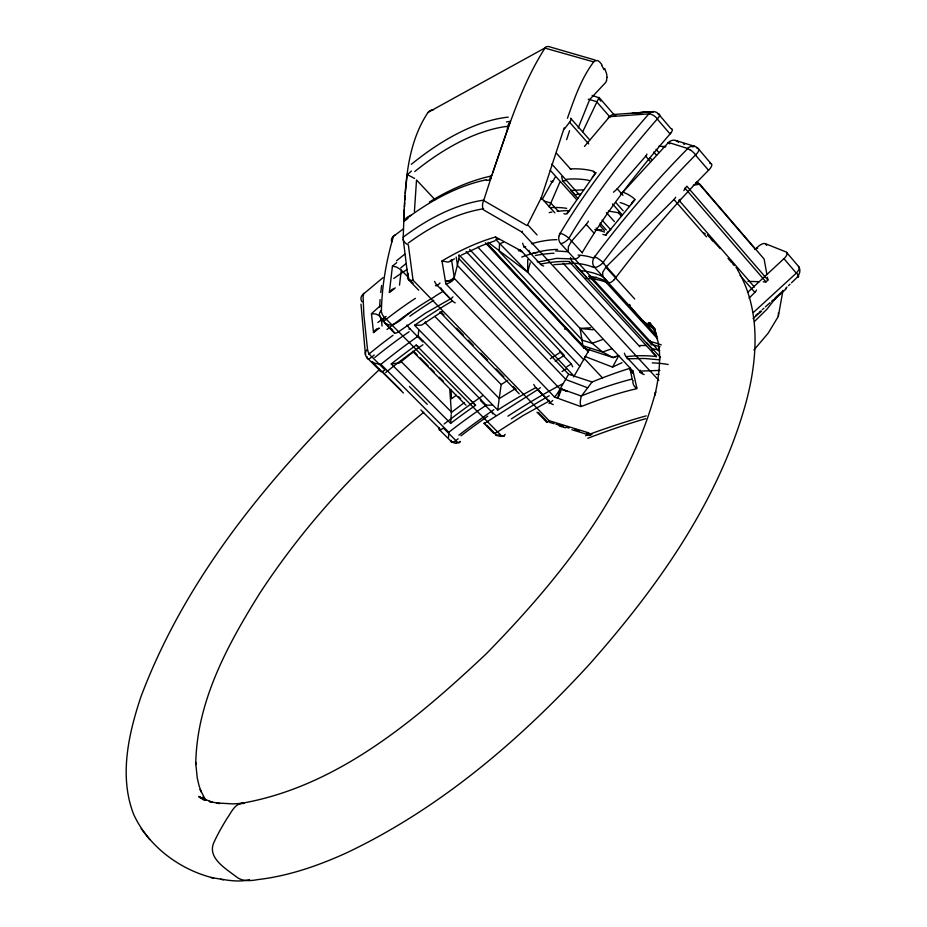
<?xml version="1.0" encoding="UTF-8"?>
<svg xmlns="http://www.w3.org/2000/svg" width="927" height="927" viewBox="0 0 927 927"><rect width="100%" height="100%" fill="white"/><g stroke="black" fill="none" stroke-linecap="round" stroke-linejoin="round"><path stroke-width="1.39" d="M408.112 273.21L408.112 278.088L413.129 283.268M382.978 277.683L363.002 294.392L363.847 314.879L367.625 350.302M618.541 355.725L613.106 357.59L602.538 352.028L592.168 343.28L580.082 328.436L527.614 272.179L527.753 259.502M606.942 77.37L606.536 80.371M381.391 310.962C381.959 285.678 386.304 260.557 393.442 236.315L403.338 228.911M403.801 219.351L404.311 209.317M403.882 218.899L403.175 238.737L408.1 278.645M407.926 218.436L403.766 221.565L403.824 220.232M403.894 218.563L403.94 217.567M414.415 211.495L416.524 180.012L435.03 199.711M403.917 216.594C405.377 182.874 407.359 147.37 424.821 117.52C426.895 114.137 428.784 109.734 433.477 109.734M451.31 412.515L464.404 402.538M451.31 412.642L451.264 413.43M404.427 207.022L404.67 202.434M492.318 405.087L486.246 405.215L418.251 336.061L418.703 330.197M451.194 414.705L450.661 423.384A322.712 134.485 -46.5 0 1 475.563 405.319A6.744 1.066 49 0 1 472.596 401.912M599.039 97.787L592.156 95.423M404.809 200.151L405.111 195.597M379.595 306.988L380.093 299.606M394.195 288.911L389.363 292.411L392.445 266.142L396.721 262.596M371.785 361.518L375.029 363.361L380.904 364.334L448.923 432.411M448.784 434.346L448.459 437.509M405.273 193.314L407.104 175.203M486.745 425.087L493.118 431.542A6.559 2.468 -44.6 0 0 497.567 431.889L523.141 415.516L548.969 401.171L535.922 387.625A321.437 136.617 -46.5 0 0 497.729 410.047L499.166 398.691A329.931 139.212 -46.5 0 1 514.103 389.525M399.502 285.168L401.287 270.128L408.795 277.868M563.883 213.697C567.764 215.528 566.791 211.136 569.653 210.499M380.765 292.445L381.6 285.516M407.138 174.879L411.414 171.043M507.66 380.429L501.171 384.566L499.201 398.448L425.122 322.654L425.308 321.808M383.627 321.171C390.962 332.144 403.871 316.374 410.777 312.19M561.704 176.651L562.562 180.684L575.748 195.412M753.906 350L768.182 333.175L778.298 316.431L782.979 290.348M564.937 329.421L565.343 327.185M631.38 204.38C631.009 201.356 637.231 199.919 633.454 198.065A277.3 98.818 -49.1 0 0 624.3 192.7L622.898 192.098L621.299 193.326M459.108 258.39L454.276 277.428A6.941 4.311 -6.9 0 1 445.435 281.31L446.014 283.963L554.52 396.999M778.298 316.431L778.471 312.7M365.539 352.955L365.435 353.511A6.709 5.632 1.3 0 0 367.243 357.752M459.989 442.098L460.151 441.379M455.702 443.187A6.535 5.805 13.7 0 1 450.951 441.032L451.032 440.395M439.398 427.915L439.027 429.34L450.858 441.113M592.283 177.497L595.829 172.723L593.384 172.04M488.1 242.283L527.614 272.179L530.244 262.793M480.719 399.769L480.499 400.534L493.025 413.268L492.33 413.755M633.118 380.557C631.646 383.315 635.655 388.934 636.791 387.892M490.568 179.027L491.982 174.913M491.797 175.319L508.239 127.335M491.426 176.628L483.674 200.533L527.092 225.609M564.219 127.845L541.322 197.648M492.55 173.21C507.637 130.244 520.8 85.365 545.783 46.86L548.355 46.454L595.308 60.104M567.44 118.285C574.311 98.76 581.136 78.633 593.686 61.889A7.462 3.604 -82.9 0 1 594.439 61.078L597.579 60.498A29.05 14.218 -85.5 0 1 601.971 64.913M589.642 349.166L584.242 358.471L602.62 378.031M508.529 126.535L510.453 121.321L506.513 121.935M548.969 401.171L549.259 400.371M561.553 389.05L557.95 398.32M549.19 206.953L559.804 182.271M520.951 251.565L521.403 250.742M679.155 201.762L680.198 199.282M683.848 190.591L686.826 186.176L767.904 280.035L766.003 281.912L763.234 281.82M578.193 128.019L589.642 99.583L605.482 82.688A4.983 2.758 -73.9 0 0 606.571 80.382M540.754 198.946L541.241 197.857L554.867 212.851M582.747 131.692L599.062 97.416L615.134 115.956M504.439 435.632L505.076 434.369M541.241 197.857L527.66 224.716L537.069 234.948M555.412 176.686L552.504 182.248L550.812 181.182M403.766 221.565L406.64 217.718L410.186 215.562M584.937 356.443L612.585 367.115L618.784 355.528M542.156 199.56L552.735 180.649M581.484 396.084C580.638 397.486 578.425 408.401 583.338 405.725A314.589 97.833 -36.2 0 1 634.925 389.12L636.942 388.656M583.083 360.58L573.628 376.941M508.633 123.801L510.395 121.379M582.365 252.932L568.958 238.193C594.114 195.516 624.786 156.362 657.243 119.027A7.706 2.317 -39.9 0 0 658.147 114.067M559.896 233.847C585.261 190.858 616.165 151.437 648.888 113.847A7.683 6.674 -88 0 1 658.344 113.847L671.078 128.772M582.168 252.689C607.486 209.861 638.367 170.638 670.824 133.048M459.166 258.923L568.622 374.253L560.302 388.598M567.173 213.755L595.829 172.723M389.363 292.411L392.121 289.444L395.342 287.915M776.953 296.385L767.058 309.085L754.451 321.507M640.302 370.151L639.618 371.113L659.862 370.418M614.288 279.641C642.075 242.897 675.563 203.303 709.456 169.351A7.937 2.746 -41.6 0 0 711.565 164.009M629.039 368.564A354.126 110.116 -36.4 0 0 592.063 381.982L581.658 395.806A322.909 100.116 -36.4 0 1 631.299 379.27M616.165 277.44L602.851 262.7C631.206 224.751 662.145 188.737 695.459 155.064A7.961 2.642 -39.7 0 0 698.043 148.61M564.439 128.934L569.572 122.225A7.416 2.132 -42.6 0 0 570.835 118.366M584.462 146.431L609.607 116.675A7.37 6.338 87.5 0 1 616.142 114.902M522.469 231.205L521.797 231.982L483.373 209.792A8.123 4.774 -76.8 0 1 483.349 201.136M670.082 133.975L657.243 119.027M635.146 199.548L605.771 235.215L602.932 234.427M622.898 192.098L668.541 142.445L687.846 148.54M588.367 221.147A7.683 2.549 -42.8 0 1 586.188 224.427L571.391 241.426M646.919 154.056A3.859 1.263 -42.7 0 1 645.702 156.165L617.243 188.83L622.99 195.33M571.484 241.333L568.413 246.605L568.147 251.762L555.76 250.927M608.297 211.055L618.332 212.7L619.224 211.692M579.804 255.922L579.572 256.176A7.659 2.92 -54.3 0 1 575.458 258.992L575.377 259.027M521.774 232.005L658.819 380.406M584.891 347.185L584.033 348.1L485.424 242.851M708.587 170.301L695.459 155.064M797.614 276.895L791.519 282.77M687.88 148.447C654.126 182.584 622.376 219.514 593.975 257.776A7.914 7.219 -65.4 0 0 594.45 267.231L608.576 282.665M754.995 249.502L759.039 245.806A7.543 2.874 -40.1 0 1 764.532 243.488M605.934 267.127L673.975 199.514A3.951 1.367 -41.5 0 0 675.621 197.196M749.051 298.146L754.868 292.387A3.847 1.564 -40.7 0 0 756.432 290.024M747.927 292.144L784.902 257.787A7.74 3.094 -39.7 0 0 786.768 252.364M766.687 245.365L765.181 243.616L786.281 252.04L798.495 266.397A7.694 3.187 -41.6 0 1 796.281 273.164L753.292 312.561M784.01 258.726L796.281 273.164M788.506 285.655L790.013 284.218M785.47 288.517L786.988 287.08M782.411 291.368L774.74 298.448M378.274 328.9L373.535 332.608L371.46 313.732L375.609 309.931A270.058 108.586 -47.1 0 1 380.777 305.377M774.022 300.024L786.305 288.679M592.005 434.126L591.322 434.763L589.468 434.184M379.213 369.734C281.217 462.77 188.957 568.842 140.869 696.942C128.482 734.114 118.992 776.2 133.558 814.138C148.077 846.084 179.734 869.839 213.534 878.008M521.287 251.704L521.75 251.321L632.851 371.02M771.646 301.263L773.199 299.861M521.692 251.379L520.163 250.36M770.094 302.665L765.412 306.849M363.002 294.392L362.932 294.45A6.338 5.852 1.4 0 0 361.113 297.393L361.02 297.868A6.35 5.782 5.4 0 0 362.063 301.878M393.187 236.512L393.013 236.675A6.443 5.458 20 0 0 391.727 241.924M762.284 309.641L763.848 308.251M759.12 312.411L760.708 311.032M755.957 315.18L757.544 313.801M753.025 318.575L761.53 311.194M367.324 357.695A6.825 2.051 -46.3 0 0 371.936 356.918L374.218 355.006M423.674 412.353C360.464 463.79 304.751 524.682 260.035 592.863C227.671 644.636 196.339 701.959 195.771 764.578L195.655 762.411L197.254 777.973L198.911 785.146L201.136 791.89L200.186 789.514L205.69 800.337M458.17 438.772L455.887 440.534L443.349 428.042L442.503 428.668A6.64 1.472 -42.3 0 1 439.317 430.128M409.236 355.134L399.514 362.967L391.24 363.952L450.661 423.384M410.429 354.241L413.998 351.588M456.304 395.296L451.484 398.807L451.078 389.954M409.004 329.085L409.688 328.622M555.18 361.194L564.288 355.377L466.2 251.576M566.884 366.71L571.287 363.952L572.712 366.814M435.192 296.13L443.152 291.287L452.457 300.951A6.906 4.009 60 0 0 455.25 302.851M486.501 422.144L537.683 389.664L550.325 402.793A6.686 4.16 65.7 0 0 553.315 404.566M441.982 260.985L447.996 262.109L450.267 261.229L451.507 259.537L454.16 276.733A6.952 4.171 -11.2 0 1 445.4 281.055L441.982 260.985L444.114 259.734A321.402 147.532 -57.1 0 1 493.535 237.602L495.551 237.011L518.448 249.386A7.358 1.448 -60.3 0 0 520.093 249.699M429.328 202.04C448.39 190.336 469.062 180.939 490.962 176.06M549.039 403.546L550.325 402.793M449.769 261.541L454.45 258.853M428.007 112.41L544.775 48.053L593.686 61.889M608.529 231.518L608.564 231.495A14.484 8.714 58.3 0 0 605.887 235.307M435.493 285.713L436.895 285.006L450.36 298.981L425.551 313.094L397.787 332.306A6.756 3.163 -50.4 0 1 394.369 332.793M461.333 255.145L481.75 245.643L495.088 240.742M377.44 328.772L378.68 328.32M249.56 879.642C237.011 882.933 223.256 879.317 210.672 877.498M503.384 242.237L499.491 243.963L499.236 251.344L582.411 340.279L592.168 343.28L602.851 339.456M490.846 176.095C489.398 177.474 491.298 181.101 486.316 180.267M243.952 803.5C234.995 802.307 231.182 812.886 226.791 818.796C222.48 825.934 218.227 833.141 214.74 840.731C205.655 857.104 225.215 868.159 236.084 876.606C242.214 881.751 250.383 880.963 257.776 879.607C288.818 875.98 318.621 865.609 346.93 852.689C440.128 808.367 519.966 740.036 589.329 664.427C656.756 588.17 718.344 502.214 745.887 402.944C757.544 359.711 761.241 310.163 737.695 270.07M616.397 356.281L613.106 357.59L584.033 348.1L582.921 345.713L487.405 243.731M611.913 348.737L602.538 352.028L582.921 345.713L580.082 328.436L590.638 327.787M522.643 243.28A7.381 5.84 74.6 0 0 524.636 246.976L525.667 246.652M538.471 261.947L556.513 258.366L574.798 259.027M410.279 215.528L411.113 215.354M371.46 313.732L375.98 314.01L380.522 316.374M499.213 239.49L497.162 239.085L495.551 237.011M549.224 212.596L551.889 212.063M537.359 252.573L530.893 253.789A7.37 6.095 79.3 0 1 529.004 250.325M693.303 185.191L699.792 184.218L764.138 259.073L766.896 274.438M239.908 803.593C337.104 787.232 416.153 719.584 485.864 654.195C558.772 579.642 627.764 494.068 655.69 391.739L654.868 395.192C658.483 379.363 660.627 363.025 659.085 346.791M562.735 180.904L565.818 180.58M553.825 264.659L571.495 263.511M557.139 211.275L567.278 210.522M392.445 266.142L396.547 267.034L400.904 269.769M652.909 111.622L632.179 113.245L653.651 111.576L613.929 114.496M648.888 113.847L609.607 116.675M662.747 146.918L665.632 146.721M242.584 803.303L233.395 803.906L216.733 802.979L219.572 803.558L209.293 801.484L212.156 802.064L199.108 797.127L204.566 799.816L198.946 796.42L203.523 799.85M624.416 353.199A7.103 5.759 84.3 0 0 626.235 356.675L641.183 372.793L642.434 372.712M456.362 443.384L455.748 443.384M606.698 281.681L604.242 280.325A329.56 121.854 -46.4 0 0 589.062 276.153L593.025 280.475M649.097 113.836L649.294 113.847A7.555 3.059 40.7 0 1 657.579 119.004M583.79 189.792L570.823 190.51L577.973 198.471M656.293 374.334L658.935 374.392M747.973 281.356L759.074 281.692M598.854 229.769L601.913 229.896M658.773 146.269L665.69 146.559M570.499 257.521A7.648 7.034 -64.6 0 0 572.318 261.646L572.793 261.657M571.125 263.5L569.201 261.576L656.42 356.617A321.31 136.64 -46.5 0 0 626.235 356.675M580.082 328.436L593.06 329.792M653.083 350.163L651.646 348.691A322.248 135.296 -46.5 0 1 659.723 350.29M452.457 300.951A331.148 119.676 -46.5 0 0 414.589 325.319L421.553 325.122L425.076 322.886A338.818 123.731 -46.5 0 1 442.028 311.704M659.85 359.838L644.311 358.471L628.216 358.795A5.62 1.831 -28.9 0 1 626.965 358.193M220.614 879.271L223.453 879.769M646.803 342.874L660.487 357.335M549.491 422.364L551.356 422.897M552.283 423.164L554.149 423.697M588.239 99.201L596.536 101.599L609.804 116.872M556.003 424.23L557.869 424.775M558.807 425.041L560.661 425.586M561.6 425.852L563.454 426.397M566.246 427.22L569.039 428.031M559.19 425.957L565.54 427.834M560.487 388.656L557.567 398.181L556.339 397.741M403.118 239.236A7.636 5.122 23.6 0 0 408.343 244.89L413.06 280.221L549.143 420.696L588.633 432.816M544.23 201.043L550.777 203.013L558.529 211.553M577.405 430.522L579.259 431.078M574.613 429.688L576.467 430.244M571.889 429.722L590.244 435.331M586.687 433.338L588.541 433.906M695.088 146.478L675.806 140.51M569.317 374.473L569.966 374.682M569.213 374.438L568.715 374.288M683.419 143.928L684.624 144.299M691.936 146.57L693.164 146.964M696.895 148.111L698.135 148.505L711.113 163.743L709.85 163.326M570.673 374.925L592.063 381.982M562.365 389.34L581.461 396.072M566.073 379.641L457.532 265.562M561.449 389.016L567.37 391.507L560.881 388.795M559.132 398.749L581.032 406.64M695.76 182.677L699.792 184.218M587.672 387.81L567.057 380.012M556.084 397.648L555.389 397.359M650.221 326.003L641.646 320.221L631.067 307.497M407.185 174.554L414.589 178.459M555.111 397.243L554.543 397.011A6.871 1.448 -56.4 0 0 559.989 388.737M703.836 233.025L705.262 233.674M593.257 266.594L594.474 267.208A7.984 2.932 -42.4 0 0 602.967 262.747M520.059 250.29L518.738 249.548A7.358 1.842 -62.1 0 0 520.406 250.36M645.876 323.743L655.146 329.664M656.42 356.617L652.237 351.866M576.154 266.13L651.635 348.598M707.996 235.435L720.256 248.598M427.277 404.346L409.421 386.513M372.121 361.924L403.419 393.002M655.296 329.456L648.297 322.816L654.972 329.711M371.936 356.883L385.029 369.931L384.137 370.591A6.756 3.024 -48.3 0 1 380.047 371.24M382.364 371.669L400.777 389.989M420.904 410.012L440.777 429.792M527.614 272.179L495.713 239.456M400.916 361.31L451.333 411.912L449.792 389.352M384.496 322.851L394.659 333.117M412.596 351.24L439.699 378.61M475.563 405.319L471.437 401.124M381.947 319.155L383.5 320.73M386.605 323.871L388.158 325.435M391.252 328.564L392.805 330.128M414.079 351.657L417.127 354.728M420.163 357.799L428.262 365.991M430.29 368.042L434.346 372.144M439.41 377.266L443.465 381.356M458.668 396.721L460.696 398.772M484.554 422.874L485.284 423.616M494.021 432.445L495.47 433.917M439.375 378.286L466.003 405.215M484.161 423.581L493.326 432.839M409.734 328.587L422.828 341.901L422.631 340.696M414.589 325.319L497.729 410.047M387.892 326.258L394.102 332.584M471.38 401.067L416.165 345.111A329.688 121.947 -46.4 0 0 391.24 363.952M408.68 279.908L418.737 290.244M439.85 311.959L519.213 393.801M434.96 316.489L501.171 384.566M440.974 311.982L443.929 315.029M456.663 328.17L463.488 335.203M468.344 340.209L473.176 345.203M480.893 353.164L487.614 360.093M496.212 368.958L503.813 376.802M513.268 386.559L516.084 389.467M538.517 412.596L546.837 421.182M537 412.179L546.872 422.388M454.218 278.297L559.896 388.83M459.143 254.925L574.277 376.374M559.595 351.553L571.287 363.952M469.618 249.386L579.838 366.223M477.845 247.161L583.917 359.966M486.721 243.384L588.355 351.878M524.624 246.999L540.464 264.125A7.335 6.06 79.9 0 0 543.674 266.026M647.347 339.815L593.407 280.904M563.095 263.233L639.827 346.675M572.33 261.634L586.142 276.698M560.615 243.534L659.062 351.101M647.857 340.371L651.739 344.601A322.596 134.357 -46.5 0 1 660.047 346.837M634.728 299.004L605.852 267.208L602.724 272.225L602.77 276.628L657.243 336.385M604.242 280.325L657.602 338.807M586.188 224.427L593.94 233.025M550.221 170.244L576.362 199.317M599.584 225.157L604.427 230.545M596.084 228.03L597.938 230.081M551.82 164.102L579.862 195.365M602.098 220.151L610.8 229.85M600.105 223.106L606.246 229.954M556.49 153.291L570.905 169.444M606.362 212.584L614.404 221.576M612.538 203.975L622.133 214.751M618.332 212.7L621.194 215.91M615.783 202.515L623.118 210.777M569.572 122.225L588.68 143.894M570.684 118.297L589.734 139.931M678.842 200.116L754.462 287.069M707.521 234.832L709.317 236.895M711.113 238.957L712.898 241.008M728.043 258.424L731.588 262.492M732.469 263.511L734.23 265.539M736.003 267.567L737.765 269.583M673.975 199.514L706.525 236.883M740.024 275.354L754.868 292.387M598.969 98.911L600.87 101.101M649.943 157.555L651.762 159.664M645.702 156.165L650.256 161.425M656.084 149.328L658.923 152.619M653.744 152.051L656.583 155.33M684.891 188.111L766.003 281.912M756.93 247.613L757.683 248.482M697.046 181.495L755.134 249.062M655.111 329.444L649.804 322.723L656.42 334.23L653.952 328.32L658.17 342.283L659.352 350.197M141.136 828.645L149.722 839.572M205.284 800.082L202.932 796.977L205.504 800.36M604.717 68.459L606.501 73.476A15.006 8.586 -73.6 0 1 606.976 77.358M629.63 304.438L630.267 305.968M652.156 351.692L651.866 350.835M632.944 371.275L633.454 373.013A7.068 5.655 -11.5 0 1 629.943 368.297M630.603 371.6L632.376 379.919M636.582 386.883L633.535 373.326A7.068 5.469 -15.8 0 1 630.036 368.749M636.733 387.637L636.606 387.011M457.428 264.89L456.177 257.057M767.405 277.231L767.904 280.035M459.027 257.66L458.749 255.4M379.363 369.073L379.502 370.128L367.15 357.834L367.022 356.802M382.086 326.014L381.171 318.285M365.447 354.856L360.985 304.183M444.126 423.998A320.267 81.275 -42.6 0 1 482.353 395.933M495.725 415.238A6.628 1.924 52.4 0 1 493.025 413.129M460.916 435.841A315.412 89.259 -43 0 1 487.718 416.211M459.769 441.912A6.477 5.724 1.5 0 1 456.327 443.06M455.887 440.58A6.651 2.48 -44 0 1 450.823 441.136M459.468 442.7A6.593 2.121 53 0 1 455.899 440.765M458.819 435.192A319.838 85.458 -42.7 0 1 493.824 409.746M385.69 372.573A319.027 165.701 -50.7 0 1 422.955 344.774M409.746 328.459A6.813 2.016 51.3 0 1 406.999 325.006M368.552 354.392A318.621 156.373 -50.1 0 1 393.048 335.261M365.435 352.944A6.651 5.91 3.1 0 1 367.196 349.664M363.581 294.948A6.373 1.622 55.4 0 1 364.195 293.407M371.912 357.092A6.779 2.248 51.1 0 1 367.637 350.313M374.775 357.498A321.669 163.372 -50.6 0 1 409.108 331.75M373.454 332.526A12.491 10.162 81.7 0 1 377.393 328.656M378.703 328.401A5.805 4.786 85.6 0 1 379.572 328.228M377.845 322.492A290.974 136.744 -50.2 0 1 386.095 316.385M452.932 296.849A5.446 2.758 -50.8 0 1 450.337 299.154M381.043 318.239A6.779 5.458 7 0 1 381.194 310.8M381.171 311.901A6.628 2.978 50.8 0 1 381.124 310.742M382.978 321.854A298.343 150.985 -52.5 0 1 415.412 298.332M393.152 236.478A6.35 5.365 10.6 0 1 393.396 236.281M393.442 236.327A6.466 2.688 53.7 0 1 395.365 235.423M381.31 318.297A6.779 1.958 -46 0 0 385.261 318.204L499.943 434.288A6.535 2.538 -43.5 0 1 495.366 433.987M385.215 318.401A6.813 2.978 53.6 0 1 381.484 312.098M386.999 329.502A294.01 150.869 -52.7 0 1 434.566 296.779M393.894 332.329A6.952 3.256 -49.8 0 1 393.685 331.854M436.895 285.029A6.964 4.45 61.7 0 1 434.636 281.426M439.931 283.002A5.829 2.063 -46.9 0 1 436.571 285.84M393.766 278.482A346.513 180.638 -54.2 0 1 407.243 269.363M400.731 267.926A370.035 152.515 -48 0 1 406.13 263.546M396.536 260.823A374.172 152.341 -47.9 0 1 404.682 254.218M550.337 358.726A359.931 128.019 -43 0 1 559.236 353.036M540.348 387.683A5.295 0.892 -38.2 0 1 537.741 389.595M504.358 435.528A6.535 5.608 19.6 0 1 495.818 434.265M511.345 418.911A294.23 75.632 -40.4 0 1 549.19 395.783M503.998 436.153A6.547 2.758 56.9 0 1 499.92 434.496M507.892 416.177A290.974 72.538 -40.3 0 1 562.318 384.033M486.455 422.225A6.57 1.333 -39.7 0 1 483.871 423.21M552.747 400.499A5.62 1.877 -41.3 0 1 550.441 402.306M562.017 371.553A357.752 133.592 -43.2 0 1 566.501 368.691M443.152 291.287A6.941 4.032 59.7 0 1 440.881 287.857M535.922 387.625A6.709 3.812 62.4 0 1 533.813 384.462M409.792 316.211A332.48 111.993 -45.8 0 1 433.766 300.278M417.892 346.142A6.883 1.506 38 0 1 416.153 345.076M380.904 364.334A330.383 121.066 -46.4 0 1 418.251 336.072M448.935 432.167A322.387 135.423 -46.5 0 1 486.246 405.215M596.362 277.289A7.775 6.559 -42.6 0 1 588.981 276.223M651.658 344.67A7.613 6.906 -40.7 0 1 650.14 340.696M580.128 270.603A330.221 120.95 -46.4 0 1 602.77 276.628M540.464 264.125A331.009 119.456 -46.5 0 1 569.19 261.53M535.342 255.493A332.306 116.06 -45.3 0 1 553.987 253.256M639.549 345.551A329.792 139.212 -46.5 0 1 646.258 345.539M652.226 362.874A293.338 109.444 -34.6 0 1 668.147 364.496M644.161 374.52A7.068 5.458 79.8 0 1 641.194 372.77M641.38 372.527A5.968 2.213 -38.9 0 1 639.757 372.156M576.327 194.461A359.317 132.074 -50.9 0 1 580.522 194.149M538.378 262.132A5.794 2.19 -57.2 0 1 537.289 261.379M671.658 128.83A7.694 2.468 -41.5 0 1 670.847 133.036M559.444 233.523A7.613 1.889 34.9 0 1 568.969 238.193M569.143 238.193A7.671 2.677 -42.5 0 1 560.615 243.534A7.706 6.86 -82.6 0 1 559.132 235.609M559.271 235.655A7.497 6.547 -79.4 0 1 560.035 233.952M531.495 243.743A301.704 118.135 -57.2 0 1 556.907 239.664M648.773 113.743A7.462 2.561 37.2 0 1 648.97 113.72M608.39 117.497A7.254 2.433 38.9 0 1 609.931 117.045M608.483 118.32A7.254 2.642 40.5 0 1 608.448 117.903M521.785 257.057A297.08 117.486 -57.5 0 1 557.614 249.456M524.253 247.428A6.199 2.178 -46.9 0 1 523.72 246.269M550.789 207.636A348.9 137.88 -59.1 0 1 566.64 208.343M566.675 179.247A360.87 128.227 -50.4 0 1 589.201 180.452M570.279 168.934A365.308 128.471 -50.3 0 1 593.929 171.321M617.092 188.83A7.683 2.399 -42.7 0 1 613.442 192.19M585.238 278.367A320.927 124.461 -56.1 0 1 608.263 283.164M578.077 255.052A321.889 120.742 -54.8 0 1 593.755 258.158M687.741 148.274A7.949 7.393 -71.6 0 1 698.135 148.505M690.488 149.954A7.787 1.657 44.4 0 1 696.142 155.33M688.008 148.737A7.775 1.344 45.4 0 1 690.464 150.429M595.227 257.671A7.694 1.043 43.3 0 1 594.462 256.246M596.165 257.439A7.764 1.24 37.7 0 1 603.883 263.129M668.552 142.468A7.752 7.022 -67.7 0 1 672.423 140.313L673.118 140.197A7.752 6.976 -71.2 0 1 678.46 142.318M667.533 142.92A7.578 1.17 39.9 0 1 669.7 143.812M620.684 194.044A14.473 11.46 14.4 0 1 621.391 193.395M614.207 279.664A7.903 2.943 -51.6 0 1 609.132 282.828M571.936 263.222A323.419 122.086 -55.8 0 1 592.909 267.15M594.728 229.606A301.31 113.395 -54.1 0 1 604.508 232.063M620.117 202.549A270.232 97.567 -49 0 1 629.491 206.512M648.587 341.148A321.229 125.122 -36.6 0 1 661.275 344.902M660.453 357.729A7.416 6.663 -59.4 0 1 659.943 357.254M798.495 266.397A7.659 6.419 -59.1 0 1 797.394 276.652M796.988 273.5A7.532 1.599 44.3 0 1 798.703 276.594M798.24 277.254A7.52 1.298 45.3 0 1 797.741 277.185M549.166 420.603A6.929 1.39 -59.5 0 1 547.37 422.306M546.64 421.878A6.929 1.39 -59.5 0 1 546.64 421.634M587.822 438.251A302.712 58.552 -27.7 0 1 645.725 418.668M589.92 435.157A7.207 2.306 -89.9 0 1 588.68 432.689M612.585 367.115A297.416 131.727 -45.3 0 1 622.04 362.689M454.439 278.251A7.103 3.372 -29.1 0 1 446.049 283.94M632.863 370.858A7.242 4.345 -33 0 1 629.792 367.532M403.083 237.277A308.216 163.789 -67.3 0 1 483.685 200.116M408.204 243.141A301.437 161.715 -67.8 0 1 483.604 208.76M585.597 435.713A296.883 55.655 -27.2 0 1 646.235 415.875M413.083 280.163A7.219 3.291 -27.3 0 1 408.031 278.679M407.892 217.578A333.523 174.241 -66.1 0 1 486.443 179.745M411.356 164.311A300.904 144.114 -62 0 1 508.181 117.126M507.451 129.386A9.131 7.729 -20 0 1 508.807 123.882M414.763 171.541A296.57 143.859 -62.5 0 1 506.663 126.42M601.693 65.458A41.043 20.788 -82.1 0 1 603.964 69.71M566.652 139.653A324.774 61.68 -76.6 0 1 569.572 130.684"/></g></svg>
